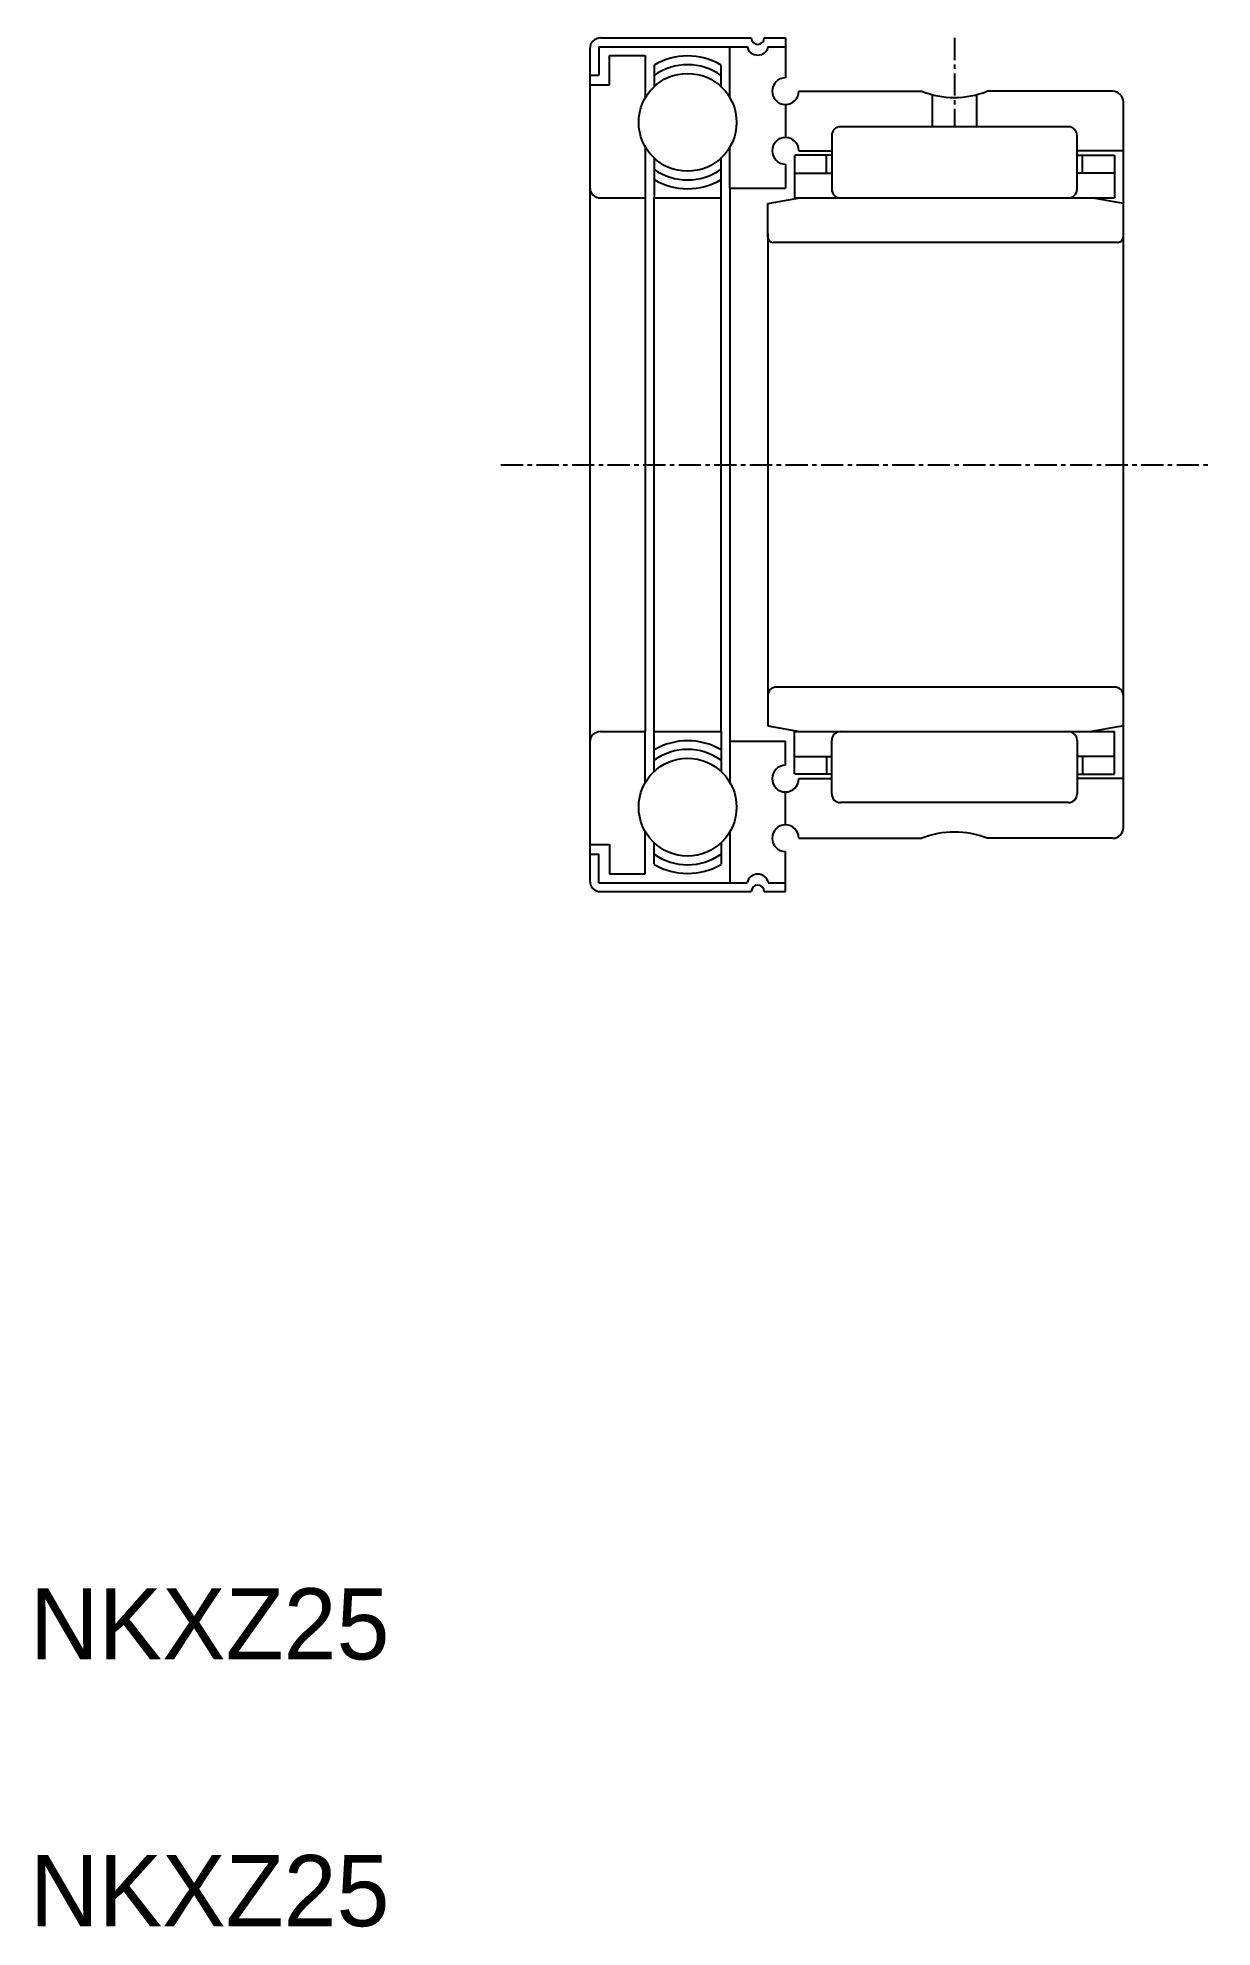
# Model space of a CAD drawing. Extents: x 198 to 264, y 76 to 182.
import ezdxf

# ---------------------------------------------------------------- set-up
doc = ezdxf.new("R2010")
doc.units = 0
doc.linetypes.add('CENTER', pattern=[2, 1.25, -0.25, 0.25, -0.25])
doc.layers.get('0').update_dxf_attribs({"linetype": 'CONTINUOUS'})
doc.layers.add('CENTER', color=1, linetype='CENTER')

msp = doc.modelspace()

# ---------------------------------------------------------------- linework, layer by layer
for p, q in [((229.81, 181.68), (238.15, 181.68)), ((229.81, 181.68), (229.81, 180.08)), ((229.92, 182.18), (238.38, 182.18)), ((237.19, 178.81), (237.19, 181.68)), ((239.11, 182.18), (240.31, 182.18)), ((239.34, 181.68), (240.31, 181.68)), ((240.31, 182.18), (240.31, 179.93)), ((229.31, 181.57), (229.31, 134.79)), ((230.41, 181.18), (232.42, 181.18)), ((230.41, 179.53), (230.41, 181.18)), ((232.42, 181.18), (232.42, 178.81)), ((232.92, 180.65), (232.92, 179.44)), ((236.69, 179.44), (236.69, 180.65)), ((229.31, 180.08), (229.81, 180.08)), ((229.31, 179.53), (230.41, 179.53)), ((241.06, 179.18), (247.97, 179.18)), ((248.56, 178.99), (248.56, 177.18)), ((251.06, 178.99), (251.06, 177.18)), ((258.71, 179.18), (251.64, 179.18)), ((259.31, 170.98), (259.31, 178.58)), ((240.31, 178.43), (240.31, 176.58)), ((242.91, 176.68), (242.91, 173.68)), ((256.21, 177.18), (243.41, 177.18)), ((256.71, 173.68), (256.71, 176.68)), ((232.42, 176.06), (232.42, 143.18)), ((232.92, 175.43), (232.92, 173.18)), ((236.69, 143.18), (236.69, 175.43)), ((237.19, 173.73), (237.19, 176.06)), ((240.81, 175.56), (240.81, 173.18)), ((242.91, 175.58), (240.83, 175.58)), ((241.06, 175.83), (242.91, 175.83)), ((241.59, 175.58), (241.61, 175.56)), ((242.61, 174.58), (242.61, 175.56)), ((259.31, 175.83), (256.71, 175.83)), ((256.71, 175.58), (258.79, 175.58)), ((257.01, 175.56), (257.03, 175.58)), ((257.01, 174.58), (257.01, 175.56)), ((257.23, 175.58), (257.23, 175.58)), ((257.75, 175.58), (257.75, 175.58)), ((258.79, 175.58), (258.81, 175.56)), ((258.81, 175.56), (258.81, 173.18)), ((240.31, 175.08), (240.31, 173.73)), ((240.83, 174.58), (242.91, 174.58)), ((258.79, 174.58), (256.71, 174.58)), ((258.81, 174.6), (258.79, 174.58)), ((229.91, 173.18), (232.42, 173.18)), ((232.92, 140.94), (232.92, 173.18)), ((232.92, 173.18), (236.69, 173.18)), ((237.19, 173.73), (237.19, 140.31)), ((237.19, 173.73), (240.31, 173.73)), ((239.31, 172.87), (241.11, 173.18)), ((240.81, 173.18), (249.31, 173.18)), ((242.41, 173.18), (258.81, 173.18)), ((259.31, 172.87), (257.51, 173.18)), ((239.31, 170.98), (239.31, 172.87)), ((239.31, 171.18), (239.31, 145.18)), ((259.01, 170.68), (239.61, 170.68)), ((259.31, 137.78), (259.31, 170.98)), ((258.81, 145.68), (239.81, 145.68)), ((239.31, 145.18), (239.31, 143.5)), ((239.31, 143.5), (241.11, 143.18)), ((259.31, 143.5), (257.51, 143.18)), ((229.91, 143.18), (232.42, 143.18)), ((232.42, 140.31), (232.42, 143.18)), ((232.92, 143.18), (236.69, 143.18)), ((236.69, 143.18), (236.69, 140.94)), ((237.19, 142.63), (240.31, 142.63)), ((240.31, 141.28), (240.31, 142.63)), ((240.81, 143.18), (249.31, 143.18)), ((240.81, 140.8), (240.81, 143.18)), ((242.41, 143.18), (258.81, 143.18)), ((242.91, 139.68), (242.91, 142.68)), ((256.71, 142.68), (256.71, 139.68)), ((258.81, 140.8), (258.81, 143.18)), ((240.83, 141.78), (242.91, 141.78)), ((242.61, 141.78), (242.61, 140.8)), ((258.79, 141.78), (256.71, 141.78)), ((257.01, 141.78), (257.01, 140.8)), ((258.81, 141.76), (258.79, 141.78)), ((242.91, 140.78), (240.83, 140.78)), ((241.06, 140.53), (242.91, 140.53)), ((241.59, 140.78), (241.61, 140.8)), ((256.71, 140.78), (258.79, 140.78)), ((259.31, 140.53), (256.71, 140.53)), ((257.01, 140.8), (257.03, 140.78)), ((258.79, 140.78), (258.81, 140.8)), ((240.31, 137.93), (240.31, 139.78)), ((256.21, 139.18), (243.41, 139.18)), ((232.42, 135.18), (232.42, 137.56)), ((237.19, 137.56), (237.19, 134.68)), ((241.06, 137.18), (247.97, 137.18)), ((258.71, 137.18), (251.64, 137.18)), ((229.31, 136.83), (230.41, 136.83)), ((229.31, 136.28), (229.81, 136.28)), ((229.81, 134.68), (229.81, 136.28)), ((230.41, 136.83), (230.41, 135.18)), ((232.92, 135.72), (232.92, 136.93)), ((236.69, 136.93), (236.69, 135.72)), ((240.31, 134.18), (240.31, 136.43)), ((230.41, 135.18), (232.42, 135.18)), ((229.81, 134.68), (238.15, 134.68)), ((229.92, 134.18), (238.38, 134.18)), ((239.11, 134.18), (240.31, 134.18)), ((239.34, 134.68), (240.31, 134.68))]:
    msp.add_line(p, q)
for centre in [(234.81, 177.43), (234.81, 138.93)]:
    msp.add_circle(centre, 2.75)
for centre, radius, start, end in [((229.92, 181.57), 0.611, 90, 180), ((238.75, 181.82), 0.611, 192.6023, 347.3977), ((238.75, 182.18), 0.367, 180, 360), ((234.81, 177.43), 3.73, 59.6857, 120.3143), ((234.81, 177.43), 3.24, 54.484, 125.516), ((240.31, 179.18), 0.75, 90, 0), ((249.81, 183.83), 5, 248.4342, 291.5658), ((258.71, 178.58), 0.6, 0, 90), ((240.31, 175.83), 0.75, 0, 270), ((243.41, 176.68), 0.5, 90, 180), ((256.21, 176.68), 0.5, 0, 89.9993), ((234.81, 177.43), 3.24, 234.484, 305.516), ((229.91, 173.78), 0.6, 180, 270), ((234.81, 177.43), 3.73, 239.6857, 300.3143), ((243.41, 173.68), 0.5, 179.9999, 269.9993), ((256.21, 173.68), 0.5, 270.0005, 0), ((239.61, 170.98), 0.3, 180, 270), ((259.01, 170.98), 0.3, 270, 0), ((239.81, 145.18), 0.5, 90.0002, 180.0001), ((258.81, 145.18), 0.5, 0, 90), ((229.91, 142.58), 0.6, 90, 180), ((234.81, 138.93), 3.73, 59.6857, 120.3143), ((243.41, 142.68), 0.5, 90.0007, 180.0001), ((256.21, 142.68), 0.5, 0, 89.9995), ((234.81, 138.93), 3.24, 54.484, 125.516), ((240.31, 140.53), 0.75, 90, 0), ((243.41, 139.68), 0.5, 180, 270), ((256.21, 139.68), 0.5, 270.0007, 0), ((240.31, 137.18), 0.75, 0, 270), ((249.81, 132.53), 5, 68.4342, 111.5658), ((258.71, 137.78), 0.6, 270, 0), ((234.81, 138.93), 3.24, 234.484, 305.516), ((234.81, 138.93), 3.73, 239.6857, 300.3143), ((238.75, 134.55), 0.611, 12.6023, 167.3977), ((229.92, 134.79), 0.611, 180, 270), ((238.75, 134.18), 0.367, 0, 180)]:
    msp.add_arc(centre, radius, start, end)
at = {"layer": 'CENTER', "color": 1, "linetype": 'CENTER'}
for p, q in [((249.81, 182.18), (249.81, 177.18)), ((224.31, 158.18), (264.31, 158.18))]:
    msp.add_line(p, q, dxfattribs=at)

# ---------------------------------------------------------------- texts
for p in [(197.83, 91.01), (197.83, 76.01)]:
    msp.add_text('NKXZ25', height=4).set_placement(p)

doc.saveas('drawing.dxf')
